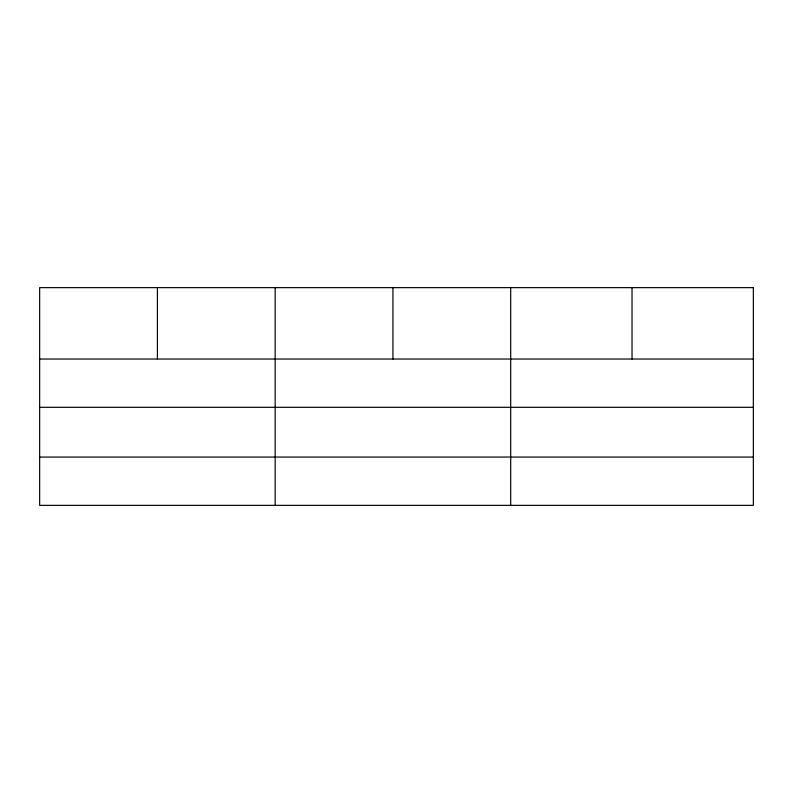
<?xml version="1.0" encoding="UTF-8"?>
<svg xmlns="http://www.w3.org/2000/svg" width="793" height="793" viewBox="0 0 793 793"><rect width="100%" height="100%" fill="white"/><g stroke="black" fill="none" stroke-linecap="round" stroke-linejoin="round"><path stroke-width="1.19" d="M39.65 359.031L753.35 359.031M39.65 407.315L753.35 407.315M39.65 457.065L753.35 457.065M632.021 287.641L632.021 359.031M510.692 287.641L510.692 505.359M392.931 287.641L392.931 359.031M275.171 287.641L275.171 505.359M157.411 287.641L157.411 359.031M753.35 287.641L39.65 287.641L39.65 505.359L753.35 505.359L753.35 287.641"/></g></svg>
